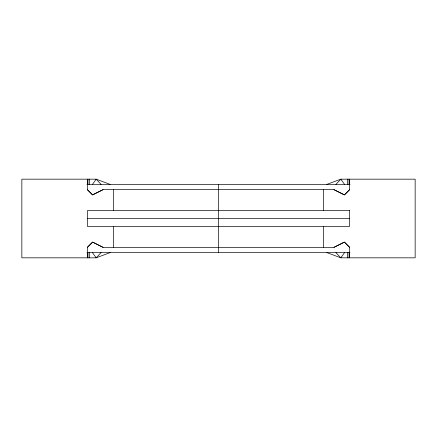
<?xml version="1.0" encoding="UTF-8"?>
<svg xmlns="http://www.w3.org/2000/svg" width="437" height="437" viewBox="0 0 437 437"><rect width="100%" height="100%" fill="white"/><g stroke="black" fill="none" stroke-linecap="round" stroke-linejoin="round"><path stroke-width="0.66" d="M92.436 184.414L96.184 179.17L110.162 184.414M344.564 252.586L340.816 257.83L326.838 252.586M101.078 252.586L96.184 257.83L21.85 257.83L21.85 179.17L96.184 179.17L101.078 184.414M335.922 184.414L340.816 179.17L415.15 179.17L415.15 257.83L340.816 257.83L335.922 252.586M87.4 247.326L92.606 242.098L103.045 247.342L333.955 247.342L344.443 242.098L349.6 247.255L349.6 257.83M349.6 189.674L344.394 194.902L333.955 189.658L103.045 189.658L92.557 194.902L87.4 189.745L87.4 179.17M103.045 189.658L92.606 194.902L87.4 189.674M333.955 247.342L344.394 242.098L349.6 247.326M110.162 252.586L96.184 257.83L92.436 252.586M326.838 184.414L340.816 179.17L344.564 184.414M86.958 184.414L350.042 184.414M87.4 218.5L349.6 218.5M86.958 252.586L350.042 252.586M333.955 189.658L344.443 194.902L349.6 189.745L349.6 179.17M103.045 247.342L92.606 242.098L87.4 247.255L87.4 257.83M349.037 179.17L349.037 184.414M349.037 252.586L349.037 257.83M347.366 179.17L347.366 184.414M347.366 252.586L347.366 257.83M323.467 189.658L323.467 210.634M323.467 226.366L323.467 247.342M218.5 184.414L218.5 252.586M113.533 189.658L113.533 210.634M113.533 226.366L113.533 247.342M89.634 179.17L89.634 184.414M89.634 252.586L89.634 257.83M87.963 179.17L87.963 184.414M87.963 252.586L87.963 257.83M349.6 210.634L87.4 210.634L87.4 226.366L349.6 226.366L349.6 210.634"/></g></svg>
